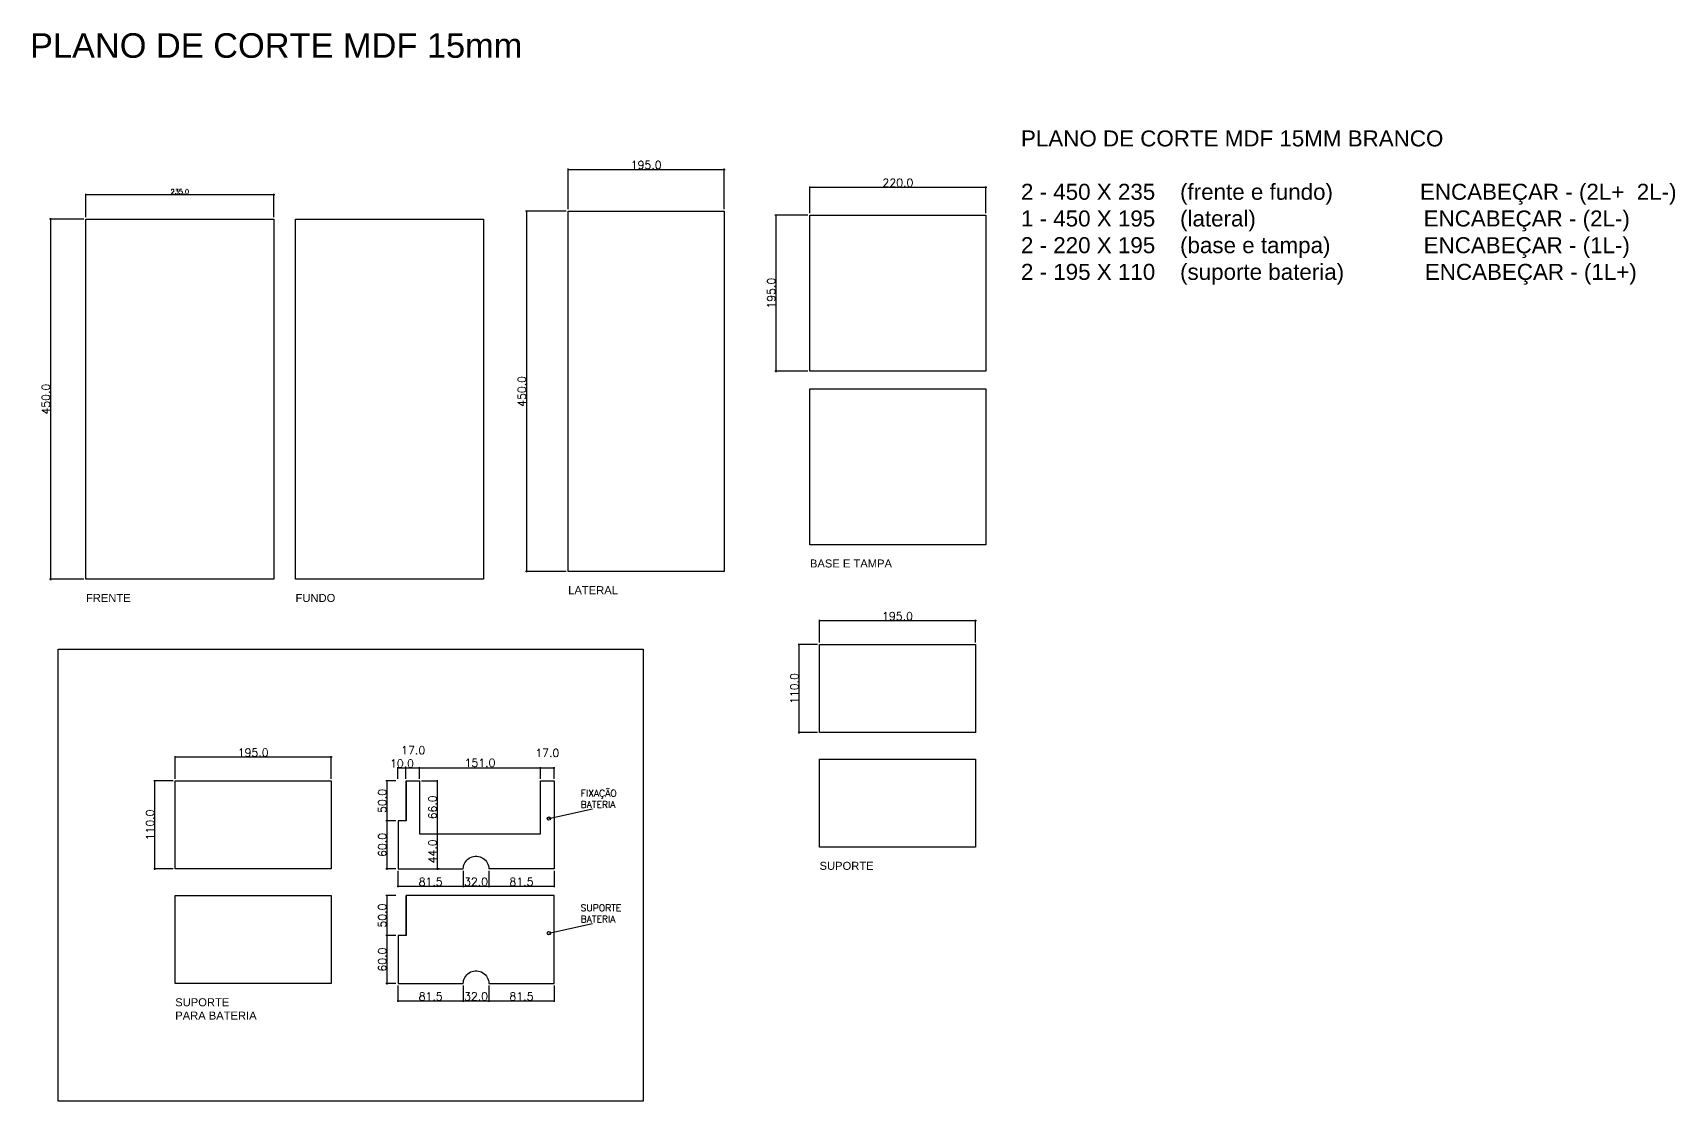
# Model space of a CAD drawing. Header units: millimetres. Extents: x 375 to 6718, y -847 to 3071.
# Drawn here: x 375 to 2426, y -486 to 848 of the extents above; entities that cross this region are included whole.
import ezdxf

# ---------------------------------------------------------------- set-up
doc = ezdxf.new("R2010")
doc.units = ezdxf.units.MM
doc.header["$LTSCALE"] = 10
for name, color, linetype in [('01', 1, 'Continuous'), ('1000-dim1', 1, 'Continuous'), ('2', 2, 'Continuous'), ('ALVENARIA', 3, 'Continuous'), ('AR-BAN', 2, 'Continuous'), ('Carimbo', 2, 'Continuous')]:
    doc.layers.add(name, color=color, linetype=linetype)
doc.layers.add('B-TEXTO02', color=2, linetype='Continuous', lineweight=20)
doc.styles.add('r80', font='romans.shx')
doc.styles.add('SR80-001', font='romans.shx', dxfattribs={"height": 0.2})
doc.styles.add('T7', font='arial.ttf')
doc.dimstyles.new('cadnorma_dim1', dxfattribs={"dimscale": 0, "dimtxt": 6, "dimasz": 1.2, "dimexe": 1, "dimexo": 2.5, "dimgap": 0.6, "dimtad": 1, "dimdec": 1, "dimzin": 4, "dimdsep": 46, "dimtxsty": 'r80', "dimblk": 'ARCHTICK', "dimcen": -1, "dimdle": 1, "dimclrd": 1, "dimclre": 1, "dimclrt": 2, "dimaunit": 1, "dimazin": 0, "dimtfac": 1, "dimtdec": 1, "dimtix": 1, "dimtmove": 2, "dimatfit": 0, "dimfxl": 0, "dimtolj": 1, "dimtzin": 0, "dimarcsym": 0})

# ---------------------------------------------------------------- blocks, each defined once
blk = doc.blocks.new('_ArchTick')
at = {"color": 0, "linetype": 'ByBlock', "const_width": 0.15}
blk.add_lwpolyline([(-0.5, -0.5), (0.5, 0.5)], dxfattribs=at)
blk = doc.blocks.new('*D10')
at = {"layer": '1000-dim1', "color": 1, "lineweight": -2}
for p, q in [((1040.8, 625.3), (990.1, 625.3)), ((991.1, 626.3), (991.1, 174.3)), ((1040.8, 175.3), (990.1, 175.3))]:
    blk.add_line(p, q, dxfattribs=at)
at = {"layer": 'Defpoints', "color": 0}
for p in [(1043.3, 625.3), (991.1, 175.3), (1043.3, 175.3)]:
    blk.add_point(p, dxfattribs=at)
at = {"layer": '1000-dim1', "color": 1, "lineweight": -2, "xscale": 1.2, "yscale": 1.2, "zscale": 1.2}
for p, rotation in [((991.1, 625.3), 90), ((991.1, 175.3), 270)]:
    blk.add_blockref('_ArchTick', p, dxfattribs=dict(at, rotation=rotation))
at = {"layer": '1000-dim1', "color": 2, "insert": (985.5, 400.3), "char_height": 10, "attachment_point": 5, "rotation": 90, "style": 'r80'}
blk.add_mtext('\\A1;450.0', dxfattribs=at)
blk = doc.blocks.new('*D11')
at = {"layer": '1000-dim1', "color": 1, "lineweight": -2}
for p, q in [((1042.3, 677.6), (1239.3, 677.6)), ((1043.3, 627.8), (1043.3, 678.6)), ((1238.3, 627.8), (1238.3, 678.6))]:
    blk.add_line(p, q, dxfattribs=at)
at = {"layer": 'Defpoints', "color": 0}
for p in [(1238.3, 677.6), (1043.3, 625.3), (1238.3, 625.3)]:
    blk.add_point(p, dxfattribs=at)
at = {"layer": '1000-dim1', "color": 1, "lineweight": -2, "xscale": 1.2, "yscale": 1.2, "zscale": 1.2, "rotation": 180}
blk.add_blockref('_ArchTick', (1043.3, 677.6), dxfattribs=at)
at = {"layer": '1000-dim1', "color": 1, "lineweight": -2, "xscale": 1.2, "yscale": 1.2, "zscale": 1.2}
blk.add_blockref('_ArchTick', (1238.3, 677.6), dxfattribs=at)
at = {"layer": '1000-dim1', "color": 2, "insert": (1140.8, 683.2), "char_height": 10, "attachment_point": 5, "style": 'r80'}
blk.add_mtext('\\A1;195.0', dxfattribs=at)
blk = doc.blocks.new('*D12')
at = {"layer": '1000-dim1', "color": 1, "lineweight": -2}
for p, q in [((1342.8, 620.5), (1301.7, 620.5)), ((1302.7, 621.5), (1302.7, 424.5)), ((1342.8, 425.5), (1301.7, 425.5))]:
    blk.add_line(p, q, dxfattribs=at)
at = {"layer": 'Defpoints', "color": 0}
for p in [(1345.3, 620.5), (1302.7, 425.5), (1345.3, 425.5)]:
    blk.add_point(p, dxfattribs=at)
at = {"layer": '1000-dim1', "color": 1, "lineweight": -2, "xscale": 1.2, "yscale": 1.2, "zscale": 1.2}
for p, rotation in [((1302.7, 620.5), 90), ((1302.7, 425.5), 270)]:
    blk.add_blockref('_ArchTick', p, dxfattribs=dict(at, rotation=rotation))
at = {"layer": '1000-dim1', "color": 2, "insert": (1297.1, 523), "char_height": 10, "attachment_point": 5, "rotation": 90, "style": 'r80'}
blk.add_mtext('\\A1;195.0', dxfattribs=at)
blk = doc.blocks.new('*D13')
at = {"layer": '1000-dim1', "color": 1, "lineweight": -2}
for p, q in [((1344.3, 655.4), (1566.3, 655.4)), ((1345.3, 623), (1345.3, 656.4)), ((1565.3, 623), (1565.3, 656.4))]:
    blk.add_line(p, q, dxfattribs=at)
at = {"layer": 'Defpoints', "color": 0}
for p in [(1565.3, 655.4), (1345.3, 620.5), (1565.3, 620.5)]:
    blk.add_point(p, dxfattribs=at)
at = {"layer": '1000-dim1', "color": 1, "lineweight": -2, "xscale": 1.2, "yscale": 1.2, "zscale": 1.2, "rotation": 180}
blk.add_blockref('_ArchTick', (1345.3, 655.4), dxfattribs=at)
at = {"layer": '1000-dim1', "color": 1, "lineweight": -2, "xscale": 1.2, "yscale": 1.2, "zscale": 1.2}
blk.add_blockref('_ArchTick', (1565.3, 655.4), dxfattribs=at)
at = {"layer": '1000-dim1', "color": 2, "insert": (1455.3, 661), "char_height": 10, "attachment_point": 5, "style": 'r80'}
blk.add_mtext('\\A1;220.0', dxfattribs=at)
blk = doc.blocks.new('*D14')
at = {"layer": '1000-dim1', "color": 1, "lineweight": -2}
for p, q in [((549.8, -86.3), (525.6, -86.3)), ((526.6, -85.3), (526.6, -197.3)), ((549.8, -196.3), (525.6, -196.3))]:
    blk.add_line(p, q, dxfattribs=at)
at = {"layer": 'Defpoints', "color": 0}
for p in [(552.3, -86.3), (526.6, -196.3), (552.3, -196.3)]:
    blk.add_point(p, dxfattribs=at)
at = {"layer": '1000-dim1', "color": 1, "lineweight": -2, "xscale": 1.2, "yscale": 1.2, "zscale": 1.2}
for p, rotation in [((526.6, -86.3), 90), ((526.6, -196.3), 270)]:
    blk.add_blockref('_ArchTick', p, dxfattribs=dict(at, rotation=rotation))
at = {"layer": '1000-dim1', "color": 2, "insert": (521, -141.3), "char_height": 10, "attachment_point": 5, "rotation": 90, "style": 'r80'}
blk.add_mtext('\\A1;110.0', dxfattribs=at)
blk = doc.blocks.new('*D15')
at = {"layer": '1000-dim1', "color": 1, "lineweight": -2}
for p, q in [((748.3, -56.5), (551.3, -56.5)), ((552.3, -83.8), (552.3, -55.5)), ((747.3, -83.8), (747.3, -55.5))]:
    blk.add_line(p, q, dxfattribs=at)
at = {"layer": 'Defpoints', "color": 0}
for p in [(552.3, -56.5), (552.3, -86.3), (747.3, -86.3)]:
    blk.add_point(p, dxfattribs=at)
at = {"layer": '1000-dim1', "color": 1, "lineweight": -2, "xscale": 1.2, "yscale": 1.2, "zscale": 1.2, "rotation": 180}
blk.add_blockref('_ArchTick', (552.3, -56.5), dxfattribs=at)
at = {"layer": '1000-dim1', "color": 1, "lineweight": -2, "xscale": 1.2, "yscale": 1.2, "zscale": 1.2}
blk.add_blockref('_ArchTick', (747.3, -56.5), dxfattribs=at)
at = {"layer": '1000-dim1', "color": 2, "insert": (649.8, -50.9), "char_height": 10, "attachment_point": 5, "style": 'r80'}
blk.add_mtext('\\A1;195.0', dxfattribs=at)
blk = doc.blocks.new('*D16')
at = {"layer": '1000-dim1', "color": 1, "lineweight": -2}
for p, q in [((830.7, -198.8), (830.7, -218.9)), ((912.2, -198.8), (912.2, -218.9)), ((829.7, -217.9), (913.2, -217.9))]:
    blk.add_line(p, q, dxfattribs=at)
at = {"layer": 'Defpoints', "color": 0}
for p in [(830.7, -196.3), (912.2, -196.3), (912.2, -217.9)]:
    blk.add_point(p, dxfattribs=at)
at = {"layer": '1000-dim1', "color": 1, "lineweight": -2, "xscale": 1.2, "yscale": 1.2, "zscale": 1.2, "rotation": 180}
blk.add_blockref('_ArchTick', (830.7, -217.9), dxfattribs=at)
at = {"layer": '1000-dim1', "color": 1, "lineweight": -2, "xscale": 1.2, "yscale": 1.2, "zscale": 1.2}
blk.add_blockref('_ArchTick', (912.2, -217.9), dxfattribs=at)
at = {"layer": '1000-dim1', "color": 2, "insert": (871.5, -212.3), "char_height": 10, "attachment_point": 5, "style": 'r80'}
blk.add_mtext('\\A1;81.5', dxfattribs=at)
blk = doc.blocks.new('*D17')
at = {"layer": '1000-dim1', "color": 1, "lineweight": -2}
for p, q in [((912.2, -198.8), (912.2, -218.9)), ((944.2, -198.8), (944.2, -218.9)), ((911.2, -217.9), (945.2, -217.9))]:
    blk.add_line(p, q, dxfattribs=at)
at = {"layer": 'Defpoints', "color": 0}
for p in [(912.2, -196.3), (944.2, -196.3), (944.2, -217.9)]:
    blk.add_point(p, dxfattribs=at)
at = {"layer": '1000-dim1', "color": 1, "lineweight": -2, "xscale": 1.2, "yscale": 1.2, "zscale": 1.2, "rotation": 180}
blk.add_blockref('_ArchTick', (912.2, -217.9), dxfattribs=at)
at = {"layer": '1000-dim1', "color": 1, "lineweight": -2, "xscale": 1.2, "yscale": 1.2, "zscale": 1.2}
blk.add_blockref('_ArchTick', (944.2, -217.9), dxfattribs=at)
at = {"layer": '1000-dim1', "color": 2, "insert": (928.2, -212.3), "char_height": 10, "attachment_point": 5, "style": 'r80'}
blk.add_mtext('\\A1;32.0', dxfattribs=at)
blk = doc.blocks.new('*D18')
at = {"layer": '1000-dim1', "color": 1, "lineweight": -2}
for p, q in [((944.2, -198.8), (944.2, -218.9)), ((1025.7, -198.8), (1025.7, -218.9)), ((943.2, -217.9), (1026.7, -217.9))]:
    blk.add_line(p, q, dxfattribs=at)
at = {"layer": 'Defpoints', "color": 0}
for p in [(944.2, -196.3), (1025.7, -196.3), (1025.7, -217.9)]:
    blk.add_point(p, dxfattribs=at)
at = {"layer": '1000-dim1', "color": 1, "lineweight": -2, "xscale": 1.2, "yscale": 1.2, "zscale": 1.2, "rotation": 180}
blk.add_blockref('_ArchTick', (944.2, -217.9), dxfattribs=at)
at = {"layer": '1000-dim1', "color": 1, "lineweight": -2, "xscale": 1.2, "yscale": 1.2, "zscale": 1.2}
blk.add_blockref('_ArchTick', (1025.7, -217.9), dxfattribs=at)
at = {"layer": '1000-dim1', "color": 2, "insert": (985, -212.3), "char_height": 10, "attachment_point": 5, "style": 'r80'}
blk.add_mtext('\\A1;81.5', dxfattribs=at)
blk = doc.blocks.new('*D19')
at = {"layer": '1000-dim1', "color": 1, "lineweight": -2}
for p, q in [((830.7, -70.1), (829.5, -70.1)), ((830.7, -83.8), (830.7, -69.1)), ((830.7, -70.1), (840.7, -70.1)), ((840.7, -83.8), (840.7, -69.1)), ((840.7, -70.1), (841.9, -70.1))]:
    blk.add_line(p, q, dxfattribs=at)
at = {"layer": 'Defpoints', "color": 0}
for p in [(840.7, -70.1), (830.7, -86.3), (840.7, -86.3)]:
    blk.add_point(p, dxfattribs=at)
at = {"layer": '1000-dim1', "color": 1, "lineweight": -2, "xscale": 1.2, "yscale": 1.2, "zscale": 1.2}
blk.add_blockref('_ArchTick', (830.7, -70.1), dxfattribs=at)
at = {"layer": '1000-dim1', "color": 1, "lineweight": -2, "xscale": 1.2, "yscale": 1.2, "zscale": 1.2, "rotation": 180}
blk.add_blockref('_ArchTick', (840.7, -70.1), dxfattribs=at)
at = {"layer": '1000-dim1', "color": 2, "insert": (835.7, -64.5), "char_height": 10, "attachment_point": 5, "style": 'r80'}
blk.add_mtext('\\A1;10.0', dxfattribs=at)
blk = doc.blocks.new('*D20')
at = {"layer": '1000-dim1', "color": 1, "lineweight": -2}
for p, q in [((839.7, -70.1), (858.7, -70.1)), ((840.7, -83.8), (840.7, -69.1)), ((857.7, -83.8), (857.7, -69.1))]:
    blk.add_line(p, q, dxfattribs=at)
at = {"layer": 'Defpoints', "color": 0}
for p in [(857.7, -70.1), (840.7, -86.3), (857.7, -86.3)]:
    blk.add_point(p, dxfattribs=at)
at = {"layer": '1000-dim1', "color": 1, "lineweight": -2, "xscale": 1.2, "yscale": 1.2, "zscale": 1.2, "rotation": 180}
blk.add_blockref('_ArchTick', (840.7, -70.1), dxfattribs=at)
at = {"layer": '1000-dim1', "color": 1, "lineweight": -2, "xscale": 1.2, "yscale": 1.2, "zscale": 1.2}
blk.add_blockref('_ArchTick', (857.7, -70.1), dxfattribs=at)
at = {"layer": '1000-dim1', "color": 2, "insert": (849.7, -47.9), "char_height": 10, "attachment_point": 5, "style": 'r80'}
blk.add_mtext('\\A1;17.0', dxfattribs=at)
blk = doc.blocks.new('*D21')
at = {"layer": '1000-dim1', "color": 1, "lineweight": -2}
for p, q in [((856.7, -70.1), (1009.7, -70.1)), ((857.7, -83.8), (857.7, -69.1)), ((1008.7, -83.8), (1008.7, -69.1))]:
    blk.add_line(p, q, dxfattribs=at)
at = {"layer": 'Defpoints', "color": 0}
for p in [(1008.7, -70.1), (857.7, -86.3), (1008.7, -86.3)]:
    blk.add_point(p, dxfattribs=at)
at = {"layer": '1000-dim1', "color": 1, "lineweight": -2, "xscale": 1.2, "yscale": 1.2, "zscale": 1.2, "rotation": 180}
blk.add_blockref('_ArchTick', (857.7, -70.1), dxfattribs=at)
at = {"layer": '1000-dim1', "color": 1, "lineweight": -2, "xscale": 1.2, "yscale": 1.2, "zscale": 1.2}
blk.add_blockref('_ArchTick', (1008.7, -70.1), dxfattribs=at)
at = {"layer": '1000-dim1', "color": 2, "insert": (933.2, -63.7), "char_height": 10, "attachment_point": 5, "style": 'r80'}
blk.add_mtext('\\A1;151.0', dxfattribs=at)
blk = doc.blocks.new('*D22')
at = {"layer": '1000-dim1', "color": 1, "lineweight": -2}
for p, q in [((1007.7, -70.1), (1026.7, -70.1)), ((1008.7, -83.8), (1008.7, -69.1)), ((1025.7, -83.8), (1025.7, -69.1))]:
    blk.add_line(p, q, dxfattribs=at)
at = {"layer": 'Defpoints', "color": 0}
for p in [(1025.7, -70.1), (1008.7, -86.3), (1025.7, -86.3)]:
    blk.add_point(p, dxfattribs=at)
at = {"layer": '1000-dim1', "color": 1, "lineweight": -2, "xscale": 1.2, "yscale": 1.2, "zscale": 1.2, "rotation": 180}
blk.add_blockref('_ArchTick', (1008.7, -70.1), dxfattribs=at)
at = {"layer": '1000-dim1', "color": 1, "lineweight": -2, "xscale": 1.2, "yscale": 1.2, "zscale": 1.2}
blk.add_blockref('_ArchTick', (1025.7, -70.1), dxfattribs=at)
at = {"layer": '1000-dim1', "color": 2, "insert": (1017.2, -51.4), "char_height": 10, "attachment_point": 5, "style": 'r80'}
blk.add_mtext('\\A1;17.0', dxfattribs=at)
blk = doc.blocks.new('*D23')
at = {"layer": '1000-dim1', "color": 1, "lineweight": -2}
for p, q in [((860.2, -86.3), (880.5, -86.3)), ((879.5, -85.3), (879.5, -153.3)), ((860.2, -152.3), (880.5, -152.3))]:
    blk.add_line(p, q, dxfattribs=at)
at = {"layer": 'Defpoints', "color": 0}
for p in [(857.7, -86.3), (857.7, -152.3), (879.5, -152.3)]:
    blk.add_point(p, dxfattribs=at)
at = {"layer": '1000-dim1', "color": 1, "lineweight": -2, "xscale": 1.2, "yscale": 1.2, "zscale": 1.2}
for p, rotation in [((879.5, -86.3), 90), ((879.5, -152.3), 270)]:
    blk.add_blockref('_ArchTick', p, dxfattribs=dict(at, rotation=rotation))
at = {"layer": '1000-dim1', "color": 2, "insert": (873.9, -119.3), "char_height": 10, "attachment_point": 5, "rotation": 90, "style": 'r80'}
blk.add_mtext('\\A1;66.0', dxfattribs=at)
blk = doc.blocks.new('*D24')
at = {"layer": '1000-dim1', "color": 1, "lineweight": -2}
for p, q in [((860.2, -152.3), (880.5, -152.3)), ((879.5, -151.3), (879.5, -197.3)), ((882, -196.3), (880.5, -196.3))]:
    blk.add_line(p, q, dxfattribs=at)
at = {"layer": 'Defpoints', "color": 0}
for p in [(857.7, -152.3), (879.5, -196.3), (879.5, -196.3)]:
    blk.add_point(p, dxfattribs=at)
at = {"layer": '1000-dim1', "color": 1, "lineweight": -2, "xscale": 1.2, "yscale": 1.2, "zscale": 1.2}
for p, rotation in [((879.5, -152.3), 90), ((879.5, -196.3), 270)]:
    blk.add_blockref('_ArchTick', p, dxfattribs=dict(at, rotation=rotation))
at = {"layer": '1000-dim1', "color": 2, "insert": (873.9, -174.3), "char_height": 10, "attachment_point": 5, "rotation": 90, "style": 'r80'}
blk.add_mtext('\\A1;44.0', dxfattribs=at)
blk = doc.blocks.new('*D25')
at = {"layer": '1000-dim1', "color": 1, "lineweight": -2}
for p, q in [((438.2, 615.6), (395.4, 615.6)), ((396.4, 616.6), (396.4, 164.6)), ((438.2, 165.6), (395.4, 165.6))]:
    blk.add_line(p, q, dxfattribs=at)
at = {"layer": 'Defpoints', "color": 0}
for p in [(440.7, 615.6), (396.4, 165.6), (440.7, 165.6)]:
    blk.add_point(p, dxfattribs=at)
at = {"layer": '1000-dim1', "color": 1, "lineweight": -2, "xscale": 1.2, "yscale": 1.2, "zscale": 1.2}
for p, rotation in [((396.4, 615.6), 90), ((396.4, 165.6), 270)]:
    blk.add_blockref('_ArchTick', p, dxfattribs=dict(at, rotation=rotation))
at = {"layer": '1000-dim1', "color": 2, "insert": (390.8, 390.6), "char_height": 10, "attachment_point": 5, "rotation": 90, "style": 'r80'}
blk.add_mtext('\\A1;450.0', dxfattribs=at)
blk = doc.blocks.new('*D26')
at = {"layer": '1000-dim1', "color": 1, "lineweight": -2}
for p, q in [((830.7, -342), (830.7, -362.1)), ((912.2, -342), (912.2, -362.1)), ((829.7, -361.1), (913.2, -361.1))]:
    blk.add_line(p, q, dxfattribs=at)
at = {"layer": 'Defpoints', "color": 0}
for p in [(830.7, -339.5), (912.2, -339.5), (912.2, -361.1)]:
    blk.add_point(p, dxfattribs=at)
at = {"layer": '1000-dim1', "color": 1, "lineweight": -2, "xscale": 1.2, "yscale": 1.2, "zscale": 1.2, "rotation": 180}
blk.add_blockref('_ArchTick', (830.7, -361.1), dxfattribs=at)
at = {"layer": '1000-dim1', "color": 1, "lineweight": -2, "xscale": 1.2, "yscale": 1.2, "zscale": 1.2}
blk.add_blockref('_ArchTick', (912.2, -361.1), dxfattribs=at)
at = {"layer": '1000-dim1', "color": 2, "insert": (871.5, -355.5), "char_height": 10, "attachment_point": 5, "style": 'r80'}
blk.add_mtext('\\A1;81.5', dxfattribs=at)
blk = doc.blocks.new('*D27')
at = {"layer": '1000-dim1', "color": 1, "lineweight": -2}
for p, q in [((912.2, -342), (912.2, -362.1)), ((944.2, -342), (944.2, -362.1)), ((911.2, -361.1), (945.2, -361.1))]:
    blk.add_line(p, q, dxfattribs=at)
at = {"layer": 'Defpoints', "color": 0}
for p in [(912.2, -339.5), (944.2, -339.5), (944.2, -361.1)]:
    blk.add_point(p, dxfattribs=at)
at = {"layer": '1000-dim1', "color": 1, "lineweight": -2, "xscale": 1.2, "yscale": 1.2, "zscale": 1.2, "rotation": 180}
blk.add_blockref('_ArchTick', (912.2, -361.1), dxfattribs=at)
at = {"layer": '1000-dim1', "color": 1, "lineweight": -2, "xscale": 1.2, "yscale": 1.2, "zscale": 1.2}
blk.add_blockref('_ArchTick', (944.2, -361.1), dxfattribs=at)
at = {"layer": '1000-dim1', "color": 2, "insert": (928.2, -355.5), "char_height": 10, "attachment_point": 5, "style": 'r80'}
blk.add_mtext('\\A1;32.0', dxfattribs=at)
blk = doc.blocks.new('*D28')
at = {"layer": '1000-dim1', "color": 1, "lineweight": -2}
for p, q in [((944.2, -342), (944.2, -362.1)), ((1025.7, -342), (1025.7, -362.1)), ((943.2, -361.1), (1026.7, -361.1))]:
    blk.add_line(p, q, dxfattribs=at)
at = {"layer": 'Defpoints', "color": 0}
for p in [(944.2, -339.5), (1025.7, -339.5), (1025.7, -361.1)]:
    blk.add_point(p, dxfattribs=at)
at = {"layer": '1000-dim1', "color": 1, "lineweight": -2, "xscale": 1.2, "yscale": 1.2, "zscale": 1.2, "rotation": 180}
blk.add_blockref('_ArchTick', (944.2, -361.1), dxfattribs=at)
at = {"layer": '1000-dim1', "color": 1, "lineweight": -2, "xscale": 1.2, "yscale": 1.2, "zscale": 1.2}
blk.add_blockref('_ArchTick', (1025.7, -361.1), dxfattribs=at)
at = {"layer": '1000-dim1', "color": 2, "insert": (985, -355.5), "char_height": 10, "attachment_point": 5, "style": 'r80'}
blk.add_mtext('\\A1;81.5', dxfattribs=at)
blk = doc.blocks.new('*D29')
at = {"layer": '1000-dim1', "color": 1, "lineweight": -2}
for p, q in [((828.2, -229.5), (815.7, -229.5)), ((816.7, -228.5), (816.7, -280.5)), ((828.2, -279.5), (815.7, -279.5))]:
    blk.add_line(p, q, dxfattribs=at)
at = {"layer": 'Defpoints', "color": 0}
for p in [(830.7, -229.5), (816.7, -279.5), (830.7, -279.5)]:
    blk.add_point(p, dxfattribs=at)
at = {"layer": '1000-dim1', "color": 1, "lineweight": -2, "xscale": 1.2, "yscale": 1.2, "zscale": 1.2}
for p, rotation in [((816.7, -229.5), 90), ((816.7, -279.5), 270)]:
    blk.add_blockref('_ArchTick', p, dxfattribs=dict(at, rotation=rotation))
at = {"layer": '1000-dim1', "color": 2, "insert": (811.1, -254.5), "char_height": 10, "attachment_point": 5, "rotation": 90, "style": 'r80'}
blk.add_mtext('\\A1;50.0', dxfattribs=at)
blk = doc.blocks.new('*D30')
at = {"layer": '1000-dim1', "color": 1, "lineweight": -2}
for p, q in [((828.2, -279.5), (815.7, -279.5)), ((816.7, -278.5), (816.7, -340.5)), ((828.2, -339.5), (815.7, -339.5))]:
    blk.add_line(p, q, dxfattribs=at)
at = {"layer": 'Defpoints', "color": 0}
for p in [(830.7, -279.5), (816.7, -339.5), (830.7, -339.5)]:
    blk.add_point(p, dxfattribs=at)
at = {"layer": '1000-dim1', "color": 1, "lineweight": -2, "xscale": 1.2, "yscale": 1.2, "zscale": 1.2}
for p, rotation in [((816.7, -279.5), 90), ((816.7, -339.5), 270)]:
    blk.add_blockref('_ArchTick', p, dxfattribs=dict(at, rotation=rotation))
at = {"layer": '1000-dim1', "color": 2, "insert": (811.1, -309.5), "char_height": 10, "attachment_point": 5, "rotation": 90, "style": 'r80'}
blk.add_mtext('\\A1;60.0', dxfattribs=at)
blk = doc.blocks.new('*D31')
at = {"layer": '1000-dim1', "color": 1, "lineweight": -2}
for p, q in [((828.2, -86.3), (815.7, -86.3)), ((816.7, -85.3), (816.7, -137.3)), ((828.2, -136.3), (815.7, -136.3))]:
    blk.add_line(p, q, dxfattribs=at)
at = {"layer": 'Defpoints', "color": 0}
for p in [(830.7, -86.3), (816.7, -136.3), (830.7, -136.3)]:
    blk.add_point(p, dxfattribs=at)
at = {"layer": '1000-dim1', "color": 1, "lineweight": -2, "xscale": 1.2, "yscale": 1.2, "zscale": 1.2}
for p, rotation in [((816.7, -86.3), 90), ((816.7, -136.3), 270)]:
    blk.add_blockref('_ArchTick', p, dxfattribs=dict(at, rotation=rotation))
at = {"layer": '1000-dim1', "color": 2, "insert": (811.1, -111.3), "char_height": 10, "attachment_point": 5, "rotation": 90, "style": 'r80'}
blk.add_mtext('\\A1;50.0', dxfattribs=at)
blk = doc.blocks.new('*D32')
at = {"layer": '1000-dim1', "color": 1, "lineweight": -2}
for p, q in [((828.2, -136.3), (815.7, -136.3)), ((816.7, -135.3), (816.7, -197.3)), ((828.2, -196.3), (815.7, -196.3))]:
    blk.add_line(p, q, dxfattribs=at)
at = {"layer": 'Defpoints', "color": 0}
for p in [(830.7, -136.3), (816.7, -196.3), (830.7, -196.3)]:
    blk.add_point(p, dxfattribs=at)
at = {"layer": '1000-dim1', "color": 1, "lineweight": -2, "xscale": 1.2, "yscale": 1.2, "zscale": 1.2}
for p, rotation in [((816.7, -136.3), 90), ((816.7, -196.3), 270)]:
    blk.add_blockref('_ArchTick', p, dxfattribs=dict(at, rotation=rotation))
at = {"layer": '1000-dim1', "color": 2, "insert": (811.1, -166.3), "char_height": 10, "attachment_point": 5, "rotation": 90, "style": 'r80'}
blk.add_mtext('\\A1;60.0', dxfattribs=at)
blk = doc.blocks.new('*D100')
at = {"layer": '1000-dim1', "color": 1, "lineweight": -2}
for p, q in [((439.7, 646.3), (676.7, 646.3)), ((440.7, 618.1), (440.7, 647.3)), ((675.7, 618.1), (675.7, 647.3))]:
    blk.add_line(p, q, dxfattribs=at)
at = {"layer": 'Defpoints', "color": 0}
for p in [(675.7, 646.3), (440.7, 615.6), (675.7, 615.6)]:
    blk.add_point(p, dxfattribs=at)
at = {"layer": '1000-dim1', "color": 1, "lineweight": -2, "xscale": 1.2, "yscale": 1.2, "zscale": 1.2, "rotation": 180}
blk.add_blockref('_ArchTick', (440.7, 646.3), dxfattribs=at)
at = {"layer": '1000-dim1', "color": 1, "lineweight": -2, "xscale": 1.2, "yscale": 1.2, "zscale": 1.2}
blk.add_blockref('_ArchTick', (675.7, 646.3), dxfattribs=at)
at = {"layer": '1000-dim1', "color": 2, "insert": (558.2, 649.9), "char_height": 6, "attachment_point": 5, "style": 'r80'}
blk.add_mtext('\\A1;235.0', dxfattribs=at)
blk = doc.blocks.new('*D101')
at = {"layer": '1000-dim1', "color": 1, "lineweight": -2}
for p, q in [((1354.8, 84.1), (1330.6, 84.1)), ((1331.6, 85.1), (1331.6, -26.9)), ((1354.8, -25.9), (1330.6, -25.9))]:
    blk.add_line(p, q, dxfattribs=at)
at = {"layer": 'Defpoints', "color": 0}
for p in [(1357.3, 84.1), (1331.6, -25.9), (1357.3, -25.9)]:
    blk.add_point(p, dxfattribs=at)
at = {"layer": '1000-dim1', "color": 1, "lineweight": -2, "xscale": 1.2, "yscale": 1.2, "zscale": 1.2}
for p, rotation in [((1331.6, 84.1), 90), ((1331.6, -25.9), 270)]:
    blk.add_blockref('_ArchTick', p, dxfattribs=dict(at, rotation=rotation))
at = {"layer": '1000-dim1', "color": 2, "insert": (1326, 29.1), "char_height": 10, "attachment_point": 5, "rotation": 90, "style": 'r80'}
blk.add_mtext('\\A1;110.0', dxfattribs=at)
blk = doc.blocks.new('*D102')
at = {"layer": '1000-dim1', "color": 1, "lineweight": -2}
for p, q in [((1553.3, 113.9), (1356.3, 113.9)), ((1357.3, 86.6), (1357.3, 114.9)), ((1552.3, 86.6), (1552.3, 114.9))]:
    blk.add_line(p, q, dxfattribs=at)
at = {"layer": 'Defpoints', "color": 0}
for p in [(1357.3, 113.9), (1357.3, 84.1), (1552.3, 84.1)]:
    blk.add_point(p, dxfattribs=at)
at = {"layer": '1000-dim1', "color": 1, "lineweight": -2, "xscale": 1.2, "yscale": 1.2, "zscale": 1.2, "rotation": 180}
blk.add_blockref('_ArchTick', (1357.3, 113.9), dxfattribs=at)
at = {"layer": '1000-dim1', "color": 1, "lineweight": -2, "xscale": 1.2, "yscale": 1.2, "zscale": 1.2}
blk.add_blockref('_ArchTick', (1552.3, 113.9), dxfattribs=at)
at = {"layer": '1000-dim1', "color": 2, "insert": (1454.8, 119.5), "char_height": 10, "attachment_point": 5, "style": 'r80'}
blk.add_mtext('\\A1;195.0', dxfattribs=at)

msp = doc.modelspace()

# ---------------------------------------------------------------- linework, layer by layer
at = {"layer": '01'}
for p, q in [((1019.23, -133.3), (1073.9, -121.23)), ((1019.23, -276.46), (1073.9, -264.4))]:
    msp.add_line(p, q, dxfattribs=at)
for centre in [(1019.23, -133.3), (1019.23, -276.46)]:
    msp.add_circle(centre, 2.13, dxfattribs=at)
at = {"layer": '2'}
for p, q in [((1043.27, 175.34), (1043.27, 625.34)), ((1238.27, 625.34), (1238.27, 175.34)), ((1345.3, 620.47), (1565.3, 620.47)), ((1345.3, 425.47), (1345.3, 620.47)), ((1565.3, 425.47), (1345.3, 425.47)), ((1345.3, 403.69), (1565.3, 403.69)), ((1345.3, 208.69), (1345.3, 403.69)), ((1565.3, 208.69), (1345.3, 208.69))]:
    msp.add_line(p, q, dxfattribs=at)
for points in [[(1357.28, -25.88), (1357.28, 84.12), (1552.28, 84.12), (1552.28, -25.88)], [(1357.28, -169.04), (1357.28, -59.04), (1552.28, -59.04), (1552.28, -169.04)], [(552.3, -196.3), (552.3, -86.3), (747.3, -86.3), (747.3, -196.3)], [(840.74, -136.3), (840.74, -86.3), (840.74, -136.3), (830.74, -136.3), (830.74, -196.3), (912.24, -196.3), (912.36, -194.3), (912.74, -192.32), (913.36, -190.41), (914.22, -188.59), (915.29, -186.9), (916.57, -185.35), (918.04, -183.97), (919.66, -182.79), (921.42, -181.82), (923.29, -181.08), (925.24, -180.58), (927.23, -180.33), (929.24, -180.33), (931.23, -180.58), (933.18, -181.08), (935.05, -181.82), (936.81, -182.79), (938.43, -183.97), (939.9, -185.35), (941.18, -186.9), (942.26, -188.59), (943.11, -190.41), (943.73, -192.32), (944.11, -194.3), (944.24, -196.3)], [(840.74, -86.3), (857.74, -86.3), (857.74, -152.3), (1008.74, -152.3), (1008.74, -86.3), (1025.74, -86.3), (1025.74, -91.3), (1025.74, -101.3), (1025.74, -165.3), (1025.74, -196.3), (944.24, -196.3)], [(552.3, -339.46), (552.3, -229.46), (747.3, -229.46), (747.3, -339.46)], [(840.74, -279.46), (840.74, -229.46), (840.74, -279.46), (830.74, -279.46), (830.74, -339.46), (912.24, -339.46), (912.36, -337.46), (912.74, -335.49), (913.36, -333.57), (914.22, -331.76), (915.29, -330.06), (916.57, -328.51), (918.04, -327.14), (919.66, -325.96), (921.42, -324.99), (923.29, -324.25), (925.24, -323.75), (927.23, -323.5), (929.24, -323.5), (931.23, -323.75), (933.18, -324.25), (935.05, -324.99), (936.81, -325.96), (938.43, -327.14), (939.9, -328.51), (941.18, -330.06), (942.26, -331.76), (943.11, -333.57), (943.73, -335.49), (944.11, -337.46), (944.24, -339.46)], [(944.24, -339.46), (1025.74, -339.46), (1025.74, -308.46), (1025.74, -244.46), (1025.74, -234.46), (1025.74, -229.46), (840.74, -229.46)]]:
    msp.add_lwpolyline(points, dxfattribs=at)
at = {"layer": 'ALVENARIA'}
for p, q in [((440.73, 165.6), (440.73, 615.6)), ((440.73, 615.6), (675.73, 615.6)), ((675.73, 615.6), (675.73, 165.6)), ((702.64, 165.6), (702.64, 615.6)), ((702.64, 615.6), (937.64, 615.6)), ((937.64, 615.6), (937.64, 165.6)), ((1043.27, 625.34), (1238.27, 625.34)), ((1565.3, 620.47), (1565.3, 425.47)), ((1565.3, 403.69), (1565.3, 208.69)), ((675.73, 165.6), (440.73, 165.6)), ((937.64, 165.6), (702.64, 165.6)), ((1238.27, 175.34), (1043.27, 175.34)), ((1552.28, -25.88), (1357.28, -25.88)), ((1552.28, -169.04), (1357.28, -169.04)), ((747.3, -196.3), (552.3, -196.3)), ((747.3, -339.46), (552.3, -339.46))]:
    msp.add_line(p, q, dxfattribs=at)
at = {"layer": 'AR-BAN'}
msp.add_lwpolyline([(406, 78.5), (1137.18, 78.5), (1137.18, -486.34), (406, -486.34)], close=True, dxfattribs=at)

# ---------------------------------------------------------------- texts
at = {"layer": 'B-TEXTO02', "char_height": 8.4008, "attachment_point": 4, "style": 'SR80-001'}
for s, insert, width in [('\\A1;FIXAÇÃO \\PBATERIA', (1058.94, -108.74), 86.6256), ('\\A1;SUPORTE BATERIA', (1058.94, -251.91), 89.6409)]:
    msp.add_mtext(s, dxfattribs=dict(at, insert=insert, width=width))
at = {"layer": 'Carimbo', "attachment_point": 1, "style": 'T7'}
for s, width, gutter_width, heights, insert, char_height in [('PLANO DE CORTE MDF 15mm', 769.9427, 5, [100.1], (371, 847.79), 30.7156), ('PLANO DE CORTE MDF 15MM BRANCO \\P\\P2 - 450 X 235    (frente e fundo)              ENCABEÇAR - (2L+  2L-)\\P1 - 450 X 195    (lateral)                           ENCABEÇAR - (2L-)\\P2 - 220 X 195    (base e tampa)               ENCABEÇAR - (1L-)\\P2 - 195 X 110    (suporte bateria)             ENCABEÇAR - (1L+)', 851.0105, 5, [491.35], (1608.99, 726.35), 20), ('BASE E TAMPA', 108.6812, 5, [50.23], (1345.4, 190.36), 10), ('FRENTE', 7.8252, 5, [0], (440.84, 147.27), 10), ('FUNDO', 7.8252, 5, [0], (702.74, 147.27), 10), ('LATERAL', 7.8252, 5, [0], (1043.37, 157.01), 10), ('SUPORTE', 118.2818, 5, [50.23], (1357.38, -187.37), 10), ('SUPORTE\\PPARA BATERIA ', 169.9212, 93.87, [54.21], (552.41, -357.8), 10)]:
    msp.add_mtext_dynamic_manual_height_columns(s, width=width, gutter_width=gutter_width, heights=heights, dxfattribs=dict(at, insert=insert, char_height=char_height))

# ---------------------------------------------------------------- dimensions: what is measured, and where the dimension line sits
at = {"layer": '1000-dim1'}
for base, p1, p2, override, picture, middle in [((1238.27, 677.65), (1043.27, 625.34), (1238.27, 625.34), {"dimscale": 1, "dimtxt": 10}, '*D11', (1140.77, 683.25)), ((1565.3, 655.44), (1345.3, 620.47), (1565.3, 620.47), {"dimscale": 1, "dimtxt": 10}, '*D13', (1455.3, 661.04)), ((675.73, 646.31), (440.73, 615.6), (675.73, 615.6), {"dimscale": 1}, '*D100', (558.23, 649.91)), ((1357.28, 113.89), (1552.28, 84.12), (1357.28, 84.12), {"dimscale": 1, "dimtxt": 10}, '*D102', (1454.78, 119.49)), ((552.3, -56.53), (747.3, -86.3), (552.3, -86.3), {"dimscale": 1, "dimtxt": 10}, '*D15', (649.8, -50.93)), ((840.74, -70.06), (830.74, -86.3), (840.74, -86.3), {"dimscale": 1, "dimtxt": 10}, '*D19', (835.74, -64.46)), ((912.24, -217.92), (830.74, -196.3), (912.24, -196.3), {"dimscale": 1, "dimtxt": 10}, '*D16', (871.49, -212.32)), ((944.24, -217.92), (912.24, -196.3), (944.24, -196.3), {"dimscale": 1, "dimtxt": 10}, '*D17', (928.24, -212.32)), ((1025.74, -217.92), (944.24, -196.3), (1025.74, -196.3), {"dimscale": 1, "dimtxt": 10}, '*D18', (984.99, -212.32)), ((912.24, -361.09), (830.74, -339.46), (912.24, -339.46), {"dimscale": 1, "dimtxt": 10}, '*D26', (871.49, -355.49)), ((944.24, -361.09), (912.24, -339.46), (944.24, -339.46), {"dimscale": 1, "dimtxt": 10}, '*D27', (928.24, -355.49)), ((1025.74, -361.09), (944.24, -339.46), (1025.74, -339.46), {"dimscale": 1, "dimtxt": 10}, '*D28', (984.99, -355.49))]:
    dim = msp.add_linear_dim(base=base, p1=p1, p2=p2, dimstyle='cadnorma_dim1', override=override, dxfattribs=at)
    dim.commit()
    dim.dimension.update_dxf_attribs({"geometry": picture, "text_midpoint": middle})
for base, p1, p2, picture, middle in [((396.39, 165.6), (440.73, 615.6), (440.73, 165.6), '*D25', (390.79, 390.6)), ((991.1, 175.34), (1043.27, 625.34), (1043.27, 175.34), '*D10', (985.5, 400.34)), ((1302.67, 425.47), (1345.3, 620.47), (1345.3, 425.47), '*D12', (1297.07, 522.97)), ((1331.6, -25.88), (1357.28, 84.12), (1357.28, -25.88), '*D101', (1326, 29.12)), ((526.62, -196.3), (552.3, -86.3), (552.3, -196.3), '*D14', (521.02, -141.3)), ((816.7, -136.3), (830.74, -86.3), (830.74, -136.3), '*D31', (811.1, -111.3)), ((879.46, -152.3), (857.74, -86.3), (857.74, -152.3), '*D23', (873.86, -119.3)), ((816.7, -196.3), (830.74, -136.3), (830.74, -196.3), '*D32', (811.1, -166.3)), ((879.46, -196.3), (857.74, -152.3), (879.46, -196.3), '*D24', (873.86, -174.3)), ((816.7, -279.46), (830.74, -229.46), (830.74, -279.46), '*D29', (811.1, -254.46)), ((816.7, -339.46), (830.74, -279.46), (830.74, -339.46), '*D30', (811.1, -309.46))]:
    dim = msp.add_linear_dim(base=base, p1=p1, p2=p2, angle=90, dimstyle='cadnorma_dim1', override={"dimscale": 1, "dimtxt": 10}, dxfattribs=at)
    dim.commit()
    dim.dimension.update_dxf_attribs({"geometry": picture, "text_midpoint": middle})
for base, p1, p2, picture, middle in [((857.74, -70.06), (840.74, -86.3), (857.74, -86.3), '*D20', (849.67, -47.91)), ((1008.74, -70.06), (857.74, -86.3), (1008.74, -86.3), '*D21', (933.24, -63.66)), ((1025.74, -70.06), (1008.74, -86.3), (1025.74, -86.3), '*D22', (1017.24, -51.39))]:
    dim = msp.add_linear_dim(base=base, p1=p1, p2=p2, dimstyle='cadnorma_dim1', override={"dimscale": 1, "dimtxt": 10}, dxfattribs=at)
    dim.commit()
    dim.dimension.update_dxf_attribs({"geometry": picture, "text_midpoint": middle, "dimtype": 160})

doc.saveas('drawing.dxf')
